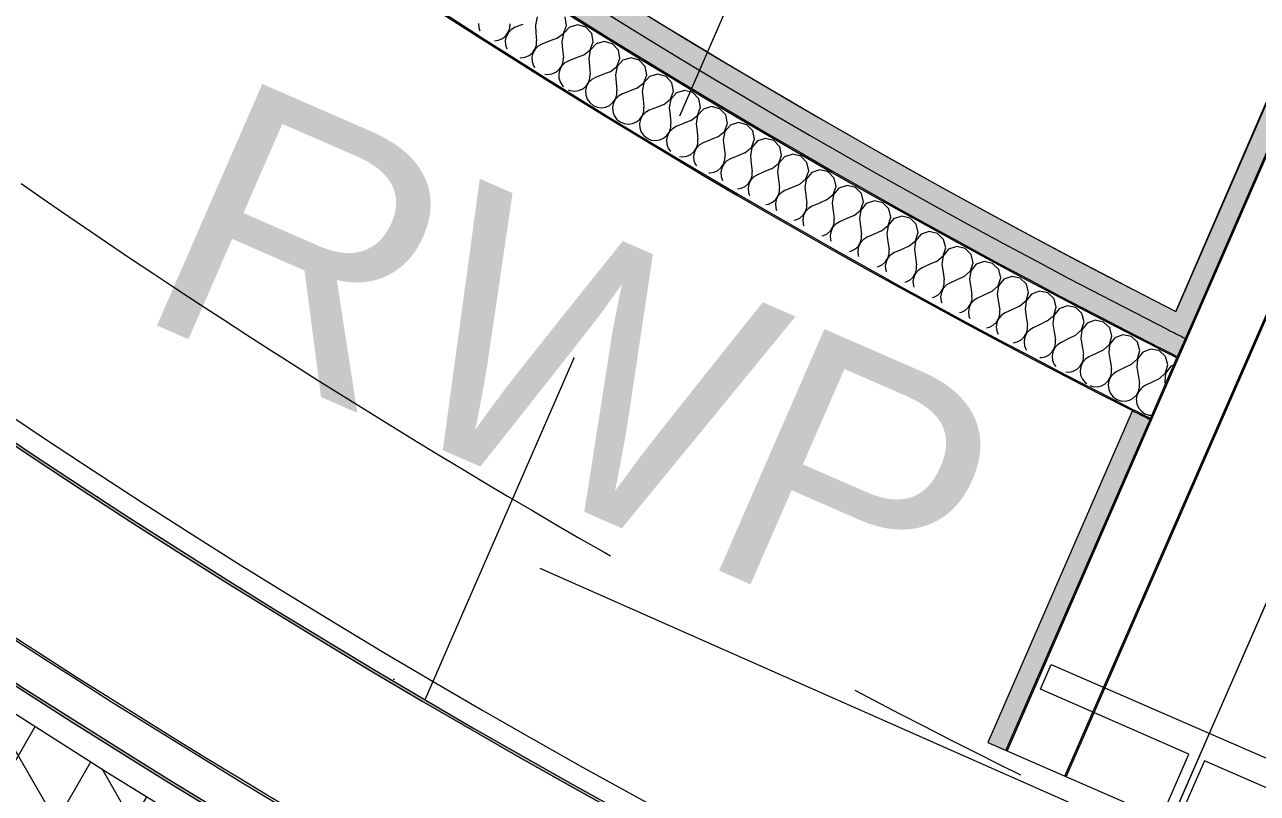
# Model space of a CAD drawing. Header units: millimetres. Extents: x -50172 to 74273, y -80883 to 11206.
# Drawn here: x -38966 to -38031, y -69329 to -68745 of the extents above; entities that cross this region are included whole.
import ezdxf
from ezdxf.enums import TextEntityAlignment as Align

# ---------------------------------------------------------------- set-up
doc = ezdxf.new("R2010")
doc.units = ezdxf.units.MM
doc.header["$MEASUREMENT"] = 0
doc.linetypes.add('Dashed', pattern=[564.444447, 282.222223, -282.222223])
doc.linetypes.add('Double Dashed', pattern=[1093.611073, 529.166651, -211.666656, 141.111112, -211.666656])
for name, color, linetype, lineweight in [('0_Pen_No__1', 7, 'Continuous', 13), ('0_Pen_No__150', 7, 'Continuous', 0), ('A-25-M_Wall_Ext_Pen_No__1', 7, 'Continuous', 13), ('A-95-MC_Marker_Section_P2.Marker_Pen_No__1', 7, 'Continuous', 13), ('COLUMN.IFC Import_Pen_No__2', 8, 'Continuous', 15), ('New_A-20-M_Floor_Slab_Pen_No__89', 8, 'Continuous', 20), ('New_A-25-M_Wall_Int_Pen_No__1', 7, 'Continuous', 13), ('New_A-25-M_Wall_Int_Pen_No__150', 7, 'Continuous', 0), ('New_ArchiCAD Zone Stamps_Pen_No__9', 7, 'Continuous', 13)]:
    doc.layers.add(name, color=color, linetype=linetype, lineweight=lineweight)
for name, color, linetype in [('A-25-M_Wall_Ext', 7, 'Continuous'), ('A-95-MC_Marker_Section_P2.Marker', 7, 'Continuous'), ('COLUMN.IFC Import', 7, 'Continuous'), ('New_A-05-M_Gross_Int_Circulation', 7, 'Continuous'), ('New_A-15-MG_Structural_Grid_Phase_2', 7, 'Continuous'), ('New_A-20-M_Floor_Slab', 7, 'Continuous'), ('New_A-25-M_Wall_Int', 7, 'Continuous')]:
    doc.layers.add(name, color=color, linetype=linetype)
for name, color, linetype, lineweight, true_color in [('A-25-M_Wall_Ext_Pen_No__107', 7, 'Continuous', 15, 0xa6a6a6), ('New_A-05-M_Gross_Int_Circulation_Pen_No__74', 7, 'Continuous', 20, 0x606060), ('New_A-15-MG_Structural_Grid_Phase_2_Pen_No__222', 7, 'Continuous', 13, 0x65af33), ('New_A-25-M_Wall_Int_Pen_No__107', 7, 'Continuous', 15, 0xa6a6a6), ('New_A-25-M_Wall_Int_Pen_No__81', 7, 'Continuous', 20, 0x6a6a6a)]:
    doc.layers.add(name, color=color, linetype=linetype, lineweight=lineweight, true_color=true_color)
doc.styles.add('GENERATED_STYLE_1', font='')
doc.styles.add('GENERATED_STYLE_3', font='')
doc.styles.add('GENERATED_STYLE_4', font='')
doc.styles.get('GENERATED_STYLE_1').set_extended_font_data('Arial', bold=True)
doc.styles.get('GENERATED_STYLE_3').set_extended_font_data('Arial')
doc.styles.get('GENERATED_STYLE_4').set_extended_font_data('Swis721 BT')
pattern_1 = [(60, (0, 0), (-43.30127, 25), []), (120, (0, 0), (43.30127, 25), [])]
pattern_2 = [(0, (0, 0), (0, 200), [])]

# ---------------------------------------------------------------- blocks, each defined once
blk = doc.blocks.new('Slab_44_1', base_point=(-38219.46, -69632.22))
at = {"layer": 'New_A-20-M_Floor_Slab_Pen_No__89', "linetype": 'Continuous', "flags": 128}
blk.add_lwpolyline([(-23053.04, -69300.87), (-24297.8, -69441.38), (-35876.34, -67698.65), (-37136.69, -67149.07), (-38219.46, -69632.22, 0.013678), (-36789.01, -70218.96), (-36394.85, -69315.03), (-34514.18, -69598.25), (-34712.38, -70914.39, 0.018073), (-32732.33, -71416.29), (-32503.88, -69894.33), (-31250.08, -70086.42), (-31486.17, -71655.52, 0.008126), (-30577.95, -71793.67, 0.008974), (-29570.37, -71911.86), (-29338.91, -70374.72), (-28160.34, -70552.16), (-28379.01, -72004.59, 0.044167), (-23397.68, -71846.42, 0.044872)], format="xyb", dxfattribs=at)
blk = doc.blocks.new('Stair 07 _INB 1162_12_1', base_point=(-38481.27, -67611.31))
at = {"layer": 'New_A-05-M_Gross_Int_Circulation_Pen_No__74', "linetype": 'Continuous'}
blk.add_line((-38092.69, -68962.8), (-34446.49, -60530.27), dxfattribs=at)
blk.add_arc((-35520.95, -63902.84), 5676.01, 206.46566, 243.05793, dxfattribs=at)
at = {"layer": 'New_ArchiCAD Zone Stamps_Pen_No__9'}
for tag, height, style, p in [('ROOM_NAME', 250, 'GENERATED_STYLE_1', (-38720.58, -66310.5)), ('zoneNameLine2', 250, 'GENERATED_STYLE_1', (-38909.01, -66742.64)), ('ROOM_NUMBER', 200, 'GENERATED_STYLE_3', (-39097.44, -67163.34)), ('measuredAreaCode', 200, 'GENERATED_STYLE_3', (-39254.47, -67523.45)), ('DUMMY_649', 200, 'GENERATED_STYLE_3', (-38947.07, -67657.49)), ('DUMMY_650', 200, 'GENERATED_STYLE_3', (-38457.72, -67870.87)), ('DUMMY_651', 133.33, 'GENERATED_STYLE_3', (-38178.43, -67977.42))]:
    blk.add_attdef(tag, text='', height=height, rotation=336.44041, dxfattribs=dict(at, style=style)).set_placement(p, align=Align.TOP_LEFT)
blk = doc.blocks.new('Slab_72_1', base_point=(-42333.29, -61441.2))
at = {"layer": 'New_A-20-M_Floor_Slab_Pen_No__89', "linetype": 'Continuous', "flags": 128}
blk.add_lwpolyline([(-42333.29, -61441.2), (-41972.22, -61401.42), (-41891.31, -61215.87), (-38443.39, -62719.34), (-39389.38, -64888.81), (-38066.61, -65465.6), (-36669.45, -66074.83), (-37137.69, -67148.64), (-37136.69, -67149.07), (-38218.56, -69630.14, -0.146996), (-40926.49, -67202.74, -0.080916), (-41673.87, -65403.74, -0.028315)], format="xyb", close=True, dxfattribs=at)
blk = doc.blocks.new('*X252')
at = {"layer": 'New_A-25-M_Wall_Int_Pen_No__150', "linetype": 'Continuous'}
for p, q in [((-38105.13, -68992.59), (-38105.64, -68992.49)), ((-38100.36, -68997.01), (-38105.13, -68992.59)), ((-38098.61, -69003.27), (-38100.36, -68997.01)), ((-38100.41, -69009.53), (-38098.61, -69003.27)), ((-38096.36, -69004.41), (-38100.32, -69009.57)), ((-38094.1, -69003.55), (-38096.36, -69004.41)), ((-38110.58, -69016.52), (-38115.94, -69019.15)), ((-38105.24, -69013.89), (-38110.58, -69016.52)), ((-38105.24, -69013.89), (-38100.41, -69009.53)), ((-38100.32, -69009.57), (-38100.97, -69016.05)), ((-38100.97, -69016.05), (-38100.56, -69018.36)), ((-38115.94, -69019.15), (-38117.82, -69020.42)), ((-38122.42, -69030.97), (-38122.14, -69033.02)), ((-38122.14, -69033.02), (-38120.81, -69036.04)), ((-38120.81, -69036.04), (-38118.71, -69038.59)), ((-38118.71, -69038.59), (-38115.99, -69040.47)), ((-38115.99, -69040.47), (-38112.86, -69041.54)), ((-38112.86, -69041.54), (-38110.72, -69041.66))]:
    blk.add_line(p, q, dxfattribs=at)
blk = doc.blocks.new('Wall_8_1', base_point=(-37960.39, -69409.94))
at = {"layer": 'New_A-25-M_Wall_Int_Pen_No__107', "linetype": 'Continuous'}
for points in [[(-38018.88, -68793.53), (-38092.69, -68962.8, 0.000662), (-38079.29, -68969.59), (-38005.13, -68799.52)], [(-38092.69, -68962.8), (-38098.7, -68976.58, 0.00066), (-38085.3, -68983.37), (-38079.29, -68969.59, -0.000662)], [(-38098.7, -68976.58), (-38104.71, -68990.35, 0.000658), (-38091.3, -68997.14), (-38085.3, -68983.37, -0.00066)], [(-38125.53, -69038.1), (-38235.38, -69290.03), (-38221.63, -69296.02), (-38112.12, -69044.88, -0.000652)]]:
    blk.add_hatch(color=256, dxfattribs=at).paths.add_polyline_path(points)
at = {"layer": 'New_A-25-M_Wall_Int_Pen_No__81', "linetype": 'Continuous', "lineweight": 0, "true_color": 0x353535}
for points in [[(-38005.13, -68799.52), (-38091.3, -68997.14, 0.000044), (-38090.41, -68997.59), (-38004.21, -68799.92)], [(-38176.72, -69315.61), (-38175.8, -69316.01), (-37959.3, -68819.51), (-37960.21, -68819.11)], [(-38091.7, -68998.06), (-38221.63, -69296.02), (-38220.72, -69296.42), (-38090.81, -68998.51, -0.000044)], [(-38104.71, -68990.35), (-38105.11, -68991.27, 0.000658), (-38091.7, -68998.06), (-38091.3, -68997.14, -0.000658)], [(-38091.3, -68997.14), (-38091.7, -68998.06, 0.000044), (-38090.81, -68998.51), (-38090.41, -68997.59, -0.000044)], [(-38125.13, -69037.18), (-38125.53, -69038.1, 0.000652), (-38112.12, -69044.88), (-38111.72, -69043.96, -0.000652)]]:
    blk.add_hatch(color=250, dxfattribs=at).paths.add_polyline_path(points)
at = {"layer": 'New_A-25-M_Wall_Int_Pen_No__1', "linetype": 'Continuous'}
for p, q in [((-38090.41, -68997.59), (-38004.21, -68799.92)), ((-38079.29, -68969.59), (-38005.13, -68799.52)), ((-38176.72, -69315.61), (-37960.21, -68819.11)), ((-38175.8, -69316.01), (-37959.3, -68819.51)), ((-38085.3, -68983.37), (-38079.29, -68969.59)), ((-38091.3, -68997.14), (-38085.3, -68983.37)), ((-38220.72, -69296.42), (-38090.81, -68998.51)), ((-38111.72, -69043.96), (-38091.7, -68998.06)), ((-38090.81, -68998.51), (-38090.41, -68997.59)), ((-38221.63, -69296.02), (-38112.12, -69044.88))]:
    blk.add_line(p, q, dxfattribs=at)
at = {"layer": 'New_A-25-M_Wall_Int_Pen_No__1', "linetype": 'Continuous', "flags": 128}
for points in [[(-38018.88, -68793.53), (-38092.69, -68962.8)], [(-38125.53, -69038.1), (-38235.38, -69290.03)], [(-38235.38, -69290.03), (-37960.39, -69409.94)]]:
    blk.add_lwpolyline(points, dxfattribs=at)
at = {"layer": 'New_A-25-M_Wall_Int_Pen_No__1', "linetype": 'Continuous'}
for radius, start, end in [(5691.01, 243.06686, 243.21812), (5707.01, 243.07632, 243.22717), (5706.01, 243.07573, 243.2266), (5758.01, 243.106149, 243.25565), (5757.01, 243.105569, 243.255096)]:
    blk.add_arc((-35520.95, -63902.84), radius, start, end, dxfattribs=at)
at = {"layer": 'New_A-25-M_Wall_Int', "color": 250, "lineweight": 50, "true_color": 0x2a2a2a}
blk.add_blockref('*X252', (0, 0), dxfattribs=at)
blk = doc.blocks.new('*X356')
at = {"layer": 'New_A-25-M_Wall_Int_Pen_No__150', "linetype": 'Continuous'}
for p, q in [((-38621.73, -68744.21), (-38621.62, -68747.5)), ((-38598.12, -68747.9), (-38597.93, -68744.62)), ((-38588.31, -68745.08), (-38593.89, -68747.18)), ((-38577.43, -68739.14), (-38578.7, -68745.52)), ((-38578.7, -68745.52), (-38578.21, -68751.46)), ((-38557.32, -68751.79), (-38554.96, -68745.73)), ((-38554.96, -68745.73), (-38556.12, -68739.33)), ((-38546.55, -68745.32), (-38552.82, -68747.06)), ((-38540.3, -68747.12), (-38546.55, -68745.32)), ((-38621.62, -68747.5), (-38620.85, -68749.88)), ((-38606.69, -68757.02), (-38603.66, -68755.74)), ((-38603.66, -68755.74), (-38601.1, -68753.68)), ((-38600.75, -68753.91), (-38601.52, -68757.1)), ((-38601.1, -68753.68), (-38599.21, -68751)), ((-38599.12, -68751.05), (-38600.75, -68753.91)), ((-38599.21, -68751), (-38598.12, -68747.9)), ((-38596.78, -68748.75), (-38599.12, -68751.05)), ((-38593.89, -68747.18), (-38596.78, -68748.75)), ((-38578.21, -68751.46), (-38577.71, -68757.4)), ((-38562.53, -68755.69), (-38568.1, -68757.82)), ((-38562.53, -68755.69), (-38557.32, -68751.79)), ((-38557.24, -68751.84), (-38558.48, -68758.23)), ((-38552.82, -68747.06), (-38557.24, -68751.84)), ((-38535.93, -68751.94), (-38540.3, -68747.12)), ((-38534.74, -68758.34), (-38535.93, -68751.94)), ((-38609.59, -68757.38), (-38606.69, -68757.02)), ((-38601.52, -68757.1), (-38601.39, -68760.39)), ((-38601.39, -68760.39), (-38600.36, -68763.52)), ((-38580.85, -68766.48), (-38578.96, -68763.79)), ((-38578.88, -68763.84), (-38580.49, -68766.71)), ((-38578.96, -68763.79), (-38577.89, -68760.69)), ((-38576.55, -68761.53), (-38578.88, -68763.84)), ((-38577.89, -68760.69), (-38577.71, -68757.4)), ((-38573.66, -68759.95), (-38576.55, -68761.53)), ((-38568.1, -68757.82), (-38573.66, -68759.95)), ((-38558.48, -68758.23), (-38557.97, -68764.17)), ((-38557.97, -68764.17), (-38557.45, -68770.1)), ((-38542.27, -68768.33), (-38537.08, -68764.41)), ((-38537, -68764.46), (-38538.21, -68770.85)), ((-38537.08, -68764.41), (-38534.74, -68758.34)), ((-38532.6, -68759.66), (-38537, -68764.46)), ((-38526.34, -68757.89), (-38532.6, -68759.66)), ((-38520.08, -68759.67), (-38526.34, -68757.89)), ((-38515.69, -68764.47), (-38520.08, -68759.67)), ((-38514.47, -68770.86), (-38515.69, -68764.47)), ((-38590.4, -68770.16), (-38589.7, -68770.26)), ((-38589.7, -68770.26), (-38586.43, -68769.85)), ((-38586.43, -68769.85), (-38583.4, -68768.55)), ((-38583.4, -68768.55), (-38580.85, -68766.48)), ((-38580.49, -68766.71), (-38581.26, -68769.9)), ((-38581.26, -68769.9), (-38581.11, -68773.19)), ((-38581.11, -68773.19), (-38580.07, -68776.32)), ((-38558.67, -68776.5), (-38557.61, -68773.39)), ((-38556.26, -68774.23), (-38558.59, -68776.55)), ((-38557.61, -68773.39), (-38557.45, -68770.1)), ((-38553.39, -68772.63), (-38556.26, -68774.23)), ((-38547.83, -68770.49), (-38553.39, -68772.63)), ((-38542.27, -68768.33), (-38547.83, -68770.49)), ((-38538.21, -68770.85), (-38537.67, -68776.79)), ((-38516.78, -68776.94), (-38514.47, -68770.86)), ((-38512.32, -68772.18), (-38516.7, -68776.99)), ((-38506.07, -68770.38), (-38512.32, -68772.18)), ((-38499.81, -68772.13), (-38506.07, -68770.38)), ((-38495.39, -68776.91), (-38499.81, -68772.13)), ((-38580.07, -68776.32), (-38579.18, -68777.63)), ((-38571.57, -68782.69), (-38569.38, -68783.01)), ((-38569.38, -68783.01), (-38566.11, -68782.59)), ((-38566.11, -68782.59), (-38563.09, -68781.28)), ((-38563.09, -68781.28), (-38560.54, -68779.2)), ((-38560.19, -68779.42), (-38560.94, -68782.62)), ((-38560.94, -68782.62), (-38560.78, -68785.91)), ((-38560.54, -68779.2), (-38558.67, -68776.5)), ((-38558.59, -68776.55), (-38560.19, -68779.42)), ((-38537.67, -68776.79), (-38537.13, -68782.72)), ((-38537.28, -68786.01), (-38537.13, -68782.72)), ((-38527.51, -68783.06), (-38533.06, -68785.24)), ((-38521.96, -68780.89), (-38527.51, -68783.06)), ((-38521.96, -68780.89), (-38516.78, -68776.94)), ((-38516.7, -68776.99), (-38517.89, -68783.39)), ((-38517.89, -68783.39), (-38517.33, -68789.32)), ((-38496.44, -68789.39), (-38494.14, -68783.3)), ((-38494.14, -68783.3), (-38495.39, -68776.91)), ((-38485.75, -68782.78), (-38492, -68784.61)), ((-38479.48, -68784.51), (-38485.75, -68782.78)), ((-38560.78, -68785.91), (-38559.72, -68789.03)), ((-38559.72, -68789.03), (-38557.85, -68791.76)), ((-38557.85, -68791.76), (-38557.41, -68792.12)), ((-38542.72, -68793.92), (-38540.18, -68791.83)), ((-38539.83, -68792.05), (-38540.57, -68795.25)), ((-38540.18, -68791.83), (-38538.33, -68789.12)), ((-38538.24, -68789.17), (-38539.83, -68792.05)), ((-38538.33, -68789.12), (-38537.28, -68786.01)), ((-38535.93, -68786.84), (-38538.24, -68789.17)), ((-38533.06, -68785.24), (-38535.93, -68786.84)), ((-38517.33, -68789.32), (-38516.76, -68795.26)), ((-38501.59, -68793.36), (-38496.44, -68789.39)), ((-38496.35, -68789.44), (-38497.51, -68795.84)), ((-38492, -68784.61), (-38496.35, -68789.44)), ((-38475.05, -68789.27), (-38479.48, -68784.51)), ((-38473.77, -68795.65), (-38475.05, -68789.27)), ((-38553.74, -68794.56), (-38552.28, -68795.21)), ((-38552.28, -68795.21), (-38549.01, -68795.68)), ((-38549.01, -68795.68), (-38545.74, -68795.24)), ((-38545.74, -68795.24), (-38542.72, -68793.92)), ((-38540.57, -68795.25), (-38540.39, -68798.54)), ((-38540.39, -68798.54), (-38539.32, -68801.66)), ((-38539.32, -68801.66), (-38537.44, -68804.38)), ((-38519.77, -68804.37), (-38517.93, -68801.66)), ((-38517.84, -68801.71), (-38519.42, -68804.59)), ((-38517.93, -68801.66), (-38516.89, -68798.54)), ((-38515.54, -68799.37), (-38517.84, -68801.71)), ((-38516.89, -68798.54), (-38516.76, -68795.26)), ((-38512.67, -68797.75), (-38515.54, -68799.37)), ((-38507.13, -68795.56), (-38512.67, -68797.75)), ((-38501.59, -68793.36), (-38507.13, -68795.56)), ((-38497.51, -68795.84), (-38496.93, -68801.77)), ((-38496.93, -68801.77), (-38496.33, -68807.7)), ((-38481.18, -68805.74), (-38476.04, -68801.75)), ((-38475.95, -68801.8), (-38477.09, -68808.21)), ((-38476.04, -68801.75), (-38473.77, -68795.65)), ((-38471.62, -68796.95), (-38475.95, -68801.8)), ((-38465.38, -68795.1), (-38471.62, -68796.95)), ((-38459.1, -68796.8), (-38465.38, -68795.1)), ((-38454.65, -68801.54), (-38459.1, -68796.8)), ((-38453.35, -68807.92), (-38454.65, -68801.54)), ((-38537.44, -68804.38), (-38534.88, -68806.48)), ((-38534.88, -68806.48), (-38531.85, -68807.81)), ((-38531.85, -68807.81), (-38528.58, -68808.26)), ((-38528.58, -68808.26), (-38525.31, -68807.81)), ((-38525.31, -68807.81), (-38522.3, -68806.48)), ((-38522.3, -68806.48), (-38519.77, -68804.37)), ((-38519.42, -68804.59), (-38520.14, -68807.8)), ((-38520.14, -68807.8), (-38519.96, -68811.09)), ((-38519.96, -68811.09), (-38518.87, -68814.2)), ((-38497.48, -68814.11), (-38496.46, -68810.99)), ((-38495.1, -68811.81), (-38497.39, -68814.16)), ((-38496.46, -68810.99), (-38496.33, -68807.7)), ((-38492.24, -68810.18), (-38495.1, -68811.81)), ((-38486.71, -68807.97), (-38492.24, -68810.18)), ((-38481.18, -68805.74), (-38486.71, -68807.97)), ((-38477.09, -68808.21), (-38476.47, -68814.14)), ((-38455.59, -68814.03), (-38453.35, -68807.92)), ((-38451.19, -68809.21), (-38455.5, -68814.08)), ((-38444.95, -68807.34), (-38451.19, -68809.21)), ((-38438.67, -68809.01), (-38444.95, -68807.34)), ((-38434.2, -68813.73), (-38438.67, -68809.01)), ((-38518.87, -68814.2), (-38516.98, -68816.91)), ((-38516.98, -68816.91), (-38514.41, -68819)), ((-38514.41, -68819), (-38511.38, -68820.32)), ((-38511.38, -68820.32), (-38508.1, -68820.76)), ((-38508.1, -68820.76), (-38504.84, -68820.29)), ((-38504.84, -68820.29), (-38501.83, -68818.95)), ((-38501.83, -68818.95), (-38499.31, -68816.84)), ((-38498.96, -68817.05), (-38499.67, -68820.26)), ((-38499.67, -68820.26), (-38499.47, -68823.55)), ((-38499.31, -68816.84), (-38497.48, -68814.11)), ((-38497.39, -68814.16), (-38498.96, -68817.05)), ((-38476.47, -68814.14), (-38475.86, -68820.07)), ((-38475.97, -68823.35), (-38475.86, -68820.07)), ((-38466.23, -68820.29), (-38471.75, -68822.53)), ((-38460.71, -68818.04), (-38466.23, -68820.29)), ((-38460.71, -68818.04), (-38455.59, -68814.03)), ((-38455.5, -68814.08), (-38456.61, -68820.49)), ((-38456.61, -68820.49), (-38455.97, -68826.42)), ((-38435.08, -68826.22), (-38432.87, -68820.1)), ((-38432.87, -68820.1), (-38434.2, -68813.73)), ((-38424.48, -68819.48), (-38430.7, -68821.38)), ((-38418.19, -68821.13), (-38424.48, -68819.48)), ((-38413.7, -68825.84), (-38418.19, -68821.13)), ((-38499.47, -68823.55), (-38498.37, -68826.66)), ((-38498.37, -68826.66), (-38496.46, -68829.36)), ((-38496.46, -68829.36), (-38493.89, -68831.44)), ((-38481.31, -68831.33), (-38478.8, -68829.21)), ((-38478.44, -68829.43), (-38479.14, -68832.64)), ((-38478.8, -68829.21), (-38476.97, -68826.48)), ((-38476.89, -68826.53), (-38478.44, -68829.43)), ((-38476.97, -68826.48), (-38475.97, -68823.35)), ((-38474.6, -68824.17), (-38476.89, -68826.53)), ((-38471.75, -68822.53), (-38474.6, -68824.17)), ((-38455.97, -68826.42), (-38455.33, -68832.34)), ((-38440.19, -68830.26), (-38445.7, -68832.52)), ((-38440.19, -68830.26), (-38435.08, -68826.22)), ((-38435, -68826.27), (-38436.08, -68832.69)), ((-38430.7, -68821.38), (-38435, -68826.27)), ((-38412.34, -68832.2), (-38413.7, -68825.84)), ((-38493.89, -68831.44), (-38490.85, -68832.75)), ((-38490.85, -68832.75), (-38487.57, -68833.17)), ((-38487.57, -68833.17), (-38484.31, -68832.69)), ((-38484.31, -68832.69), (-38481.31, -68831.33)), ((-38479.14, -68832.64), (-38478.92, -68835.92)), ((-38478.92, -68835.92), (-38477.82, -68839.03)), ((-38477.82, -68839.03), (-38476.1, -68841.44)), ((-38458.23, -68841.5), (-38456.42, -68838.76)), ((-38456.34, -68838.81), (-38457.88, -68841.71)), ((-38456.42, -68838.76), (-38455.43, -68835.63)), ((-38454.06, -68836.44), (-38456.34, -68838.81)), ((-38455.43, -68835.63), (-38455.33, -68832.34)), ((-38451.22, -68834.79), (-38454.06, -68836.44)), ((-38445.7, -68832.52), (-38451.22, -68834.79)), ((-38436.08, -68832.69), (-38435.42, -68838.61)), ((-38435.42, -68838.61), (-38434.75, -68844.53)), ((-38419.62, -68842.38), (-38414.53, -68838.33)), ((-38414.45, -68838.38), (-38415.5, -68844.8)), ((-38414.53, -68838.33), (-38412.34, -68832.2)), ((-38410.17, -68833.47), (-38414.45, -68838.38)), ((-38403.96, -68831.55), (-38410.17, -68833.47)), ((-38397.66, -68833.17), (-38403.96, -68831.55)), ((-38393.15, -68837.85), (-38397.66, -68833.17)), ((-38391.76, -68844.21), (-38393.15, -68837.85)), ((-38469.35, -68845.2), (-38466.99, -68845.5)), ((-38466.99, -68845.5), (-38463.73, -68845)), ((-38463.73, -68845), (-38460.73, -68843.63)), ((-38460.73, -68843.63), (-38458.23, -68841.5)), ((-38457.88, -68841.71), (-38458.56, -68844.93)), ((-38458.56, -68844.93), (-38458.33, -68848.21)), ((-38458.33, -68848.21), (-38457.21, -68851.31)), ((-38435.81, -68850.96), (-38434.83, -68847.82)), ((-38433.46, -68848.63), (-38435.73, -68851.01)), ((-38434.83, -68847.82), (-38434.75, -68844.53)), ((-38430.63, -68846.96), (-38433.46, -68848.63)), ((-38425.12, -68844.68), (-38430.63, -68846.96)), ((-38419.62, -68842.38), (-38425.12, -68844.68)), ((-38415.5, -68844.8), (-38414.81, -68850.72)), ((-38393.93, -68850.35), (-38391.76, -68844.21)), ((-38389.59, -68845.48), (-38393.85, -68850.4)), ((-38383.38, -68843.52), (-38389.59, -68845.48)), ((-38377.08, -68845.12), (-38383.38, -68843.52)), ((-38372.55, -68849.79), (-38377.08, -68845.12)), ((-38457.21, -68851.31), (-38456.42, -68852.41)), ((-38447.02, -68857.66), (-38446.36, -68857.74)), ((-38446.36, -68857.74), (-38443.1, -68857.23)), ((-38443.1, -68857.23), (-38440.11, -68855.85)), ((-38440.11, -68855.85), (-38437.62, -68853.7)), ((-38437.26, -68853.91), (-38437.93, -68857.13)), ((-38437.93, -68857.13), (-38437.69, -68860.42)), ((-38437.62, -68853.7), (-38435.81, -68850.96)), ((-38435.73, -68851.01), (-38437.26, -68853.91)), ((-38414.81, -68850.72), (-38414.12, -68856.64)), ((-38414.19, -68859.93), (-38414.12, -68856.64)), ((-38404.49, -68856.74), (-38409.99, -68859.05)), ((-38399, -68854.43), (-38404.49, -68856.74)), ((-38399, -68854.43), (-38393.93, -68850.35)), ((-38393.85, -68850.4), (-38394.87, -68856.83)), ((-38394.87, -68856.83), (-38394.16, -68862.74)), ((-38373.28, -68862.29), (-38371.14, -68856.14)), ((-38368.96, -68857.39), (-38373.19, -68862.33)), ((-38371.14, -68856.14), (-38372.55, -68849.79)), ((-38362.76, -68855.42), (-38368.96, -68857.39)), ((-38356.44, -68856.98), (-38362.76, -68855.42)), ((-38351.9, -68861.63), (-38356.44, -68856.98)), ((-38437.69, -68860.42), (-38436.56, -68863.49)), ((-38422.41, -68869.37), (-38419.43, -68867.98)), ((-38419.43, -68867.98), (-38416.95, -68865.82)), ((-38416.59, -68866.03), (-38417.25, -68869.25)), ((-38416.95, -68865.82), (-38415.16, -68863.07)), ((-38415.07, -68863.12), (-38416.59, -68866.03)), ((-38415.16, -68863.07), (-38414.19, -68859.93)), ((-38412.82, -68860.73), (-38415.07, -68863.12)), ((-38409.99, -68859.05), (-38412.82, -68860.73)), ((-38394.16, -68862.74), (-38393.44, -68868.66)), ((-38378.33, -68866.38), (-38383.81, -68868.72)), ((-38378.33, -68866.38), (-38373.28, -68862.29)), ((-38373.19, -68862.33), (-38374.19, -68868.76)), ((-38352.57, -68874.13), (-38350.46, -68867.98)), ((-38350.46, -68867.98), (-38351.9, -68861.63)), ((-38342.08, -68867.22), (-38348.28, -68869.23)), ((-38335.76, -68868.76), (-38342.08, -68867.22)), ((-38425.21, -68869.82), (-38422.41, -68869.37)), ((-38417.25, -68869.25), (-38416.99, -68872.53)), ((-38416.99, -68872.53), (-38416.12, -68874.89)), ((-38396.23, -68877.85), (-38394.45, -68875.09)), ((-38394.37, -68875.14), (-38395.87, -68878.06)), ((-38394.45, -68875.09), (-38393.5, -68871.95)), ((-38392.12, -68872.74), (-38394.37, -68875.14)), ((-38393.5, -68871.95), (-38393.44, -68868.66)), ((-38389.3, -68871.05), (-38392.12, -68872.74)), ((-38383.81, -68868.72), (-38389.3, -68871.05)), ((-38374.19, -68868.76), (-38373.46, -68874.68)), ((-38373.46, -68874.68), (-38372.71, -68880.59)), ((-38357.61, -68878.25), (-38352.57, -68874.13)), ((-38352.49, -68874.18), (-38353.46, -68880.62)), ((-38348.28, -68869.23), (-38352.49, -68874.18)), ((-38331.2, -68873.39), (-38335.76, -68868.76)), ((-38329.74, -68879.73), (-38331.2, -68873.39)), ((-38403.78, -68881.77), (-38401.68, -68881.42)), ((-38401.68, -68881.42), (-38398.7, -68880.02)), ((-38398.7, -68880.02), (-38396.23, -68877.85)), ((-38395.87, -68878.06), (-38396.51, -68881.28)), ((-38396.51, -68881.28), (-38396.25, -68884.57)), ((-38396.25, -68884.57), (-38395.58, -68886.35)), ((-38373.7, -68887.03), (-38372.76, -68883.88)), ((-38371.37, -68884.67), (-38373.61, -68887.08)), ((-38372.76, -68883.88), (-38372.71, -68880.59)), ((-38368.56, -68882.97), (-38371.37, -68884.67)), ((-38363.09, -68880.61), (-38368.56, -68882.97)), ((-38357.61, -68878.25), (-38363.09, -68880.61)), ((-38353.46, -68880.62), (-38352.7, -68886.53)), ((-38352.7, -68886.53), (-38351.93, -68892.44)), ((-38336.84, -68890.04), (-38331.82, -68885.9)), ((-38331.74, -68885.94), (-38332.68, -68892.38)), ((-38331.82, -68885.9), (-38329.74, -68879.73)), ((-38327.54, -68880.97), (-38331.74, -68885.94)), ((-38321.36, -68878.94), (-38327.54, -68880.97)), ((-38315.04, -68880.46), (-38321.36, -68878.94)), ((-38310.45, -68885.07), (-38315.04, -68880.46)), ((-38308.96, -68891.4), (-38310.45, -68885.07)), ((-38382.47, -68893.66), (-38380.9, -68893.39)), ((-38380.9, -68893.39), (-38377.93, -68891.97)), ((-38377.93, -68891.97), (-38375.47, -68889.8)), ((-38375.1, -68890), (-38375.73, -68893.23)), ((-38375.73, -68893.23), (-38375.45, -68896.51)), ((-38375.47, -68889.8), (-38373.7, -68887.03)), ((-38373.61, -68887.08), (-38375.1, -68890)), ((-38352.89, -68898.88), (-38351.96, -68895.73)), ((-38351.96, -68895.73), (-38351.93, -68892.44)), ((-38347.77, -68894.8), (-38350.58, -68896.51)), ((-38342.31, -68892.42), (-38347.77, -68894.8)), ((-38336.84, -68890.04), (-38342.31, -68892.42)), ((-38332.68, -68892.38), (-38331.9, -68898.29)), ((-38311.02, -68897.57), (-38308.96, -68891.4)), ((-38306.76, -68892.63), (-38310.94, -68897.62)), ((-38300.59, -68890.57), (-38306.76, -68892.63)), ((-38294.26, -68892.06), (-38300.59, -68890.57)), ((-38289.65, -68896.65), (-38294.26, -68892.06)), ((-38375.45, -68896.51), (-38374.94, -68897.86)), ((-38361.27, -68905.48), (-38360.07, -68905.27)), ((-38360.07, -68905.27), (-38357.1, -68903.84)), ((-38357.1, -68903.84), (-38354.65, -68901.65)), ((-38354.29, -68901.86), (-38354.9, -68905.09)), ((-38354.9, -68905.09), (-38354.6, -68908.37)), ((-38354.65, -68901.65), (-38352.89, -68898.88)), ((-38352.81, -68898.93), (-38354.29, -68901.86)), ((-38350.58, -68896.51), (-38352.81, -68898.93)), ((-38331.9, -68898.29), (-38331.11, -68904.2)), ((-38331.12, -68907.49), (-38331.11, -68904.2)), ((-38321.48, -68904.14), (-38326.94, -68906.54)), ((-38316.03, -68901.73), (-38321.48, -68904.14)), ((-38316.03, -68901.73), (-38311.02, -68897.57)), ((-38310.94, -68897.62), (-38311.86, -68904.06)), ((-38311.86, -68904.06), (-38311.05, -68909.97)), ((-38290.17, -68909.16), (-38288.14, -68902.98)), ((-38285.94, -68904.2), (-38290.09, -68909.21)), ((-38288.14, -68902.98), (-38289.65, -68896.65)), ((-38279.77, -68902.12), (-38285.94, -68904.2)), ((-38273.43, -68903.58), (-38279.77, -68902.12)), ((-38268.81, -68908.15), (-38273.43, -68903.58)), ((-38354.6, -68908.37), (-38354.2, -68909.42)), ((-38336.23, -68915.62), (-38333.78, -68913.43)), ((-38333.42, -68913.63), (-38334.02, -68916.86)), ((-38333.78, -68913.43), (-38332.04, -68910.64)), ((-38331.95, -68910.69), (-38333.42, -68913.63)), ((-38332.04, -68910.64), (-38331.12, -68907.49)), ((-38329.73, -68908.27), (-38331.95, -68910.69)), ((-38326.94, -68906.54), (-38329.73, -68908.27)), ((-38311.05, -68909.97), (-38310.23, -68915.87)), ((-38295.16, -68913.34), (-38300.6, -68915.77)), ((-38295.16, -68913.34), (-38290.17, -68909.16)), ((-38290.09, -68909.21), (-38290.98, -68915.66)), ((-38269.28, -68920.66), (-38267.27, -68914.48)), ((-38267.27, -68914.48), (-38268.81, -68908.15)), ((-38258.9, -68913.58), (-38265.06, -68915.68)), ((-38252.56, -68915.01), (-38258.9, -68913.58)), ((-38340.18, -68917.24), (-38339.19, -68917.07)), ((-38339.19, -68917.07), (-38336.23, -68915.62)), ((-38334.02, -68916.86), (-38333.71, -68920.14)), ((-38333.71, -68920.14), (-38333.36, -68921.05)), ((-38312.87, -68925.11), (-38311.13, -68922.32)), ((-38311.05, -68922.37), (-38312.5, -68925.31)), ((-38311.13, -68922.32), (-38310.23, -68919.16)), ((-38308.84, -68919.93), (-38311.05, -68922.37)), ((-38310.23, -68919.16), (-38310.23, -68915.87)), ((-38306.05, -68918.2), (-38308.84, -68919.93)), ((-38300.6, -68915.77), (-38306.05, -68918.2)), ((-38290.98, -68915.66), (-38290.15, -68921.56)), ((-38290.15, -68921.56), (-38289.3, -68927.46)), ((-38274.25, -68924.87), (-38269.28, -68920.66)), ((-38269.19, -68920.71), (-38270.06, -68927.16)), ((-38265.06, -68915.68), (-38269.19, -68920.71)), ((-38247.91, -68919.57), (-38252.56, -68915.01)), ((-38246.35, -68925.88), (-38247.91, -68919.57)), ((-38319.2, -68928.94), (-38318.26, -68928.77)), ((-38318.26, -68928.77), (-38315.3, -68927.32)), ((-38315.3, -68927.32), (-38312.87, -68925.11)), ((-38312.5, -68925.31), (-38313.09, -68928.55)), ((-38313.09, -68928.55), (-38312.77, -68931.82)), ((-38312.77, -68931.82), (-38312.41, -68932.73)), ((-38290.18, -68933.91), (-38289.29, -68930.75)), ((-38287.9, -68931.51), (-38290.1, -68933.96)), ((-38289.29, -68930.75), (-38289.3, -68927.46)), ((-38285.11, -68929.76), (-38287.9, -68931.51)), ((-38279.68, -68927.32), (-38285.11, -68929.76)), ((-38274.25, -68924.87), (-38279.68, -68927.32)), ((-38270.06, -68927.16), (-38269.2, -68933.06)), ((-38269.2, -68933.06), (-38268.33, -68938.96)), ((-38253.28, -68936.3), (-38248.33, -68932.08)), ((-38248.25, -68932.13), (-38249.09, -68938.58)), ((-38248.33, -68932.08), (-38246.35, -68925.88)), ((-38244.14, -68927.08), (-38248.25, -68932.13)), ((-38237.99, -68924.95), (-38244.14, -68927.08)), ((-38231.64, -68926.36), (-38237.99, -68924.95)), ((-38226.97, -68930.89), (-38231.64, -68926.36)), ((-38225.38, -68937.2), (-38226.97, -68930.89)), ((-38298.32, -68940.59), (-38297.28, -68940.39)), ((-38297.28, -68940.39), (-38294.33, -68938.92)), ((-38294.33, -68938.92), (-38291.9, -68936.71)), ((-38291.54, -68936.91), (-38292.11, -68940.14)), ((-38292.11, -68940.14), (-38291.78, -68943.42)), ((-38291.9, -68936.71), (-38290.18, -68933.91)), ((-38290.1, -68933.96), (-38291.54, -68936.91)), ((-38269.18, -68945.41), (-38268.31, -68942.24)), ((-38268.31, -68942.24), (-38268.33, -68938.96)), ((-38264.13, -68941.25), (-38266.91, -68943.01)), ((-38258.71, -68938.78), (-38264.13, -68941.25)), ((-38253.28, -68936.3), (-38258.71, -68938.78)), ((-38249.09, -68938.58), (-38248.2, -68944.47)), ((-38227.34, -68943.41), (-38225.38, -68937.2)), ((-38223.16, -68938.39), (-38227.25, -68943.45)), ((-38217.03, -68936.23), (-38223.16, -68938.39)), ((-38210.67, -68937.62), (-38217.03, -68936.23)), ((-38205.99, -68942.13), (-38210.67, -68937.62)), ((-38204.37, -68948.43), (-38205.99, -68942.13)), ((-38291.78, -68943.42), (-38291.35, -68944.47)), ((-38277.55, -68952.17), (-38276.25, -68951.92)), ((-38276.25, -68951.92), (-38273.31, -68950.44)), ((-38273.31, -68950.44), (-38270.89, -68948.22)), ((-38270.52, -68948.42), (-38271.09, -68951.65)), ((-38271.09, -68951.65), (-38270.74, -68954.93)), ((-38270.89, -68948.22), (-38269.18, -68945.41)), ((-38269.1, -68945.46), (-38270.52, -68948.42)), ((-38266.91, -68943.01), (-38269.1, -68945.46)), ((-38248.2, -68944.47), (-38247.31, -68950.37)), ((-38247.27, -68953.66), (-38247.31, -68950.37)), ((-38237.68, -68950.15), (-38243.1, -68952.64)), ((-38232.27, -68947.65), (-38237.68, -68950.15)), ((-38232.27, -68947.65), (-38227.34, -68943.41)), ((-38227.25, -68943.45), (-38228.07, -68949.91)), ((-38228.07, -68949.91), (-38227.16, -68955.8)), ((-38206.3, -68954.65), (-38204.37, -68948.43)), ((-38202.15, -68949.61), (-38206.21, -68954.69)), ((-38196.02, -68947.43), (-38202.15, -68949.61)), ((-38189.65, -68948.79), (-38196.02, -68947.43)), ((-38184.95, -68953.28), (-38189.65, -68948.79)), ((-38270.74, -68954.93), (-38270.19, -68956.28)), ((-38252.24, -68961.87), (-38249.83, -68959.64)), ((-38249.46, -68959.84), (-38250.01, -68963.08)), ((-38249.83, -68959.64), (-38248.13, -68956.83)), ((-38248.05, -68956.87), (-38249.46, -68959.84)), ((-38248.13, -68956.83), (-38247.27, -68953.66)), ((-38245.87, -68954.41), (-38248.05, -68956.87)), ((-38243.1, -68952.64), (-38245.87, -68954.41)), ((-38227.16, -68955.8), (-38226.24, -68961.69)), ((-38216.62, -68961.43), (-38222.02, -68963.94)), ((-38211.22, -68958.91), (-38216.62, -68961.43)), ((-38211.22, -68958.91), (-38206.3, -68954.65)), ((-38206.21, -68954.69), (-38207, -68961.15)), ((-38207, -68961.15), (-38206.07, -68967.04)), ((-38185.21, -68965.8), (-38183.31, -68959.58)), ((-38181.08, -68960.75), (-38185.13, -68965.84)), ((-38183.31, -68959.58), (-38184.95, -68953.28)), ((-38174.96, -68958.54), (-38181.08, -68960.75)), ((-38168.59, -68959.87), (-38174.96, -68958.54)), ((-38163.87, -68964.35), (-38168.59, -68959.87)), ((-38256.88, -68963.7), (-38255.17, -68963.37)), ((-38255.17, -68963.37), (-38252.24, -68961.87)), ((-38250.01, -68963.08), (-38249.65, -68966.35)), ((-38249.65, -68966.35), (-38248.91, -68968.14)), ((-38231.12, -68973.22), (-38228.72, -68970.97)), ((-38228.72, -68970.97), (-38227.04, -68968.15)), ((-38226.95, -68968.2), (-38228.36, -68971.17)), ((-38227.04, -68968.15), (-38226.19, -68964.98)), ((-38224.79, -68965.73), (-38226.95, -68968.2)), ((-38226.19, -68964.98), (-38226.24, -68961.69)), ((-38222.02, -68963.94), (-38224.79, -68965.73)), ((-38206.07, -68967.04), (-38205.13, -68972.93)), ((-38190.11, -68970.08), (-38195.5, -68972.63)), ((-38190.11, -68970.08), (-38185.21, -68965.8)), ((-38185.13, -68965.84), (-38185.89, -68972.31)), ((-38164.08, -68976.86), (-38162.2, -68970.63)), ((-38162.2, -68970.63), (-38163.87, -68964.35)), ((-38153.86, -68969.56), (-38159.97, -68971.8)), ((-38147.49, -68970.87), (-38153.86, -68969.56)), ((-38142.75, -68975.32), (-38147.49, -68970.87)), ((-38236.31, -68975.17), (-38234.05, -68974.72)), ((-38234.05, -68974.72), (-38231.12, -68973.22)), ((-38228.36, -68971.17), (-38228.89, -68974.41)), ((-38228.89, -68974.41), (-38228.51, -68977.68)), ((-38228.51, -68977.68), (-38227.52, -68980.07)), ((-38207.57, -68982.22), (-38205.89, -68979.39)), ((-38205.81, -68979.44), (-38207.2, -68982.41)), ((-38205.89, -68979.39), (-38205.06, -68976.21)), ((-38203.65, -68976.96), (-38205.81, -68979.44)), ((-38205.06, -68976.21), (-38205.13, -68972.93)), ((-38200.9, -68975.16), (-38203.65, -68976.96)), ((-38195.5, -68972.63), (-38200.9, -68975.16)), ((-38185.89, -68972.31), (-38184.93, -68978.19)), ((-38184.93, -68978.19), (-38183.96, -68984.07)), ((-38168.96, -68981.17), (-38164.08, -68976.86)), ((-38164, -68976.91), (-38164.73, -68983.38)), ((-38159.97, -68971.8), (-38164, -68976.91)), ((-38141.05, -68981.6), (-38142.75, -68975.32)), ((-38215.83, -68986.59), (-38212.88, -68985.99)), ((-38212.88, -68985.99), (-38209.96, -68984.47)), ((-38209.96, -68984.47), (-38207.57, -68982.22)), ((-38207.2, -68982.41), (-38207.72, -68985.66)), ((-38207.72, -68985.66), (-38207.33, -68988.93)), ((-38207.33, -68988.93), (-38206.06, -68991.97)), ((-38184.71, -68990.54), (-38183.88, -68987.36)), ((-38182.47, -68988.1), (-38184.62, -68990.59)), ((-38183.88, -68987.36), (-38183.96, -68984.07)), ((-38179.73, -68986.29), (-38182.47, -68988.1)), ((-38174.34, -68983.73), (-38179.73, -68986.29)), ((-38168.96, -68981.17), (-38174.34, -68983.73)), ((-38164.73, -68983.38), (-38163.74, -68989.25)), ((-38163.74, -68989.25), (-38162.76, -68995.13)), ((-38147.77, -68992.17), (-38142.9, -68987.84)), ((-38142.82, -68987.88), (-38143.52, -68994.35)), ((-38142.9, -68987.84), (-38141.05, -68981.6)), ((-38138.81, -68982.76), (-38142.82, -68987.88)), ((-38132.71, -68980.5), (-38138.81, -68982.76)), ((-38126.33, -68981.77), (-38132.71, -68980.5)), ((-38121.57, -68986.21), (-38126.33, -68981.77)), ((-38119.85, -68992.48), (-38121.57, -68986.21)), ((-38206.06, -68991.97), (-38205.95, -68992.11)), ((-38195.78, -68997.78), (-38194.89, -68997.84)), ((-38194.89, -68997.84), (-38191.66, -68997.17)), ((-38191.66, -68997.17), (-38188.75, -68995.64)), ((-38188.75, -68995.64), (-38186.37, -68993.37)), ((-38186, -68993.57), (-38186.51, -68996.81)), ((-38186.51, -68996.81), (-38186.1, -69000.08)), ((-38186.37, -68993.37), (-38184.71, -68990.54)), ((-38184.62, -68990.59), (-38186, -68993.57)), ((-38163.47, -69001.6), (-38162.66, -68998.42)), ((-38162.66, -68998.42), (-38162.76, -68995.13)), ((-38158.51, -68997.33), (-38161.25, -68999.15)), ((-38153.14, -68994.75), (-38158.51, -68997.33)), ((-38147.77, -68992.17), (-38153.14, -68994.75)), ((-38143.52, -68994.35), (-38142.51, -69000.23)), ((-38126.52, -69003.07), (-38121.68, -68998.73)), ((-38121.59, -68998.77), (-38122.27, -69005.24)), ((-38121.68, -68998.73), (-38119.85, -68992.48)), ((-38117.61, -68993.63), (-38121.59, -68998.77)), ((-38111.52, -68991.34), (-38117.61, -68993.63)), ((-38105.64, -68992.49), (-38111.52, -68991.34)), ((-38186.1, -69000.08), (-38184.81, -69003.12)), ((-38184.81, -69003.12), (-38183.69, -69004.52)), ((-38173.63, -69008.95), (-38170.4, -69008.26)), ((-38170.4, -69008.26), (-38167.49, -69006.72)), ((-38167.49, -69006.72), (-38165.12, -69004.44)), ((-38164.75, -69004.63), (-38165.25, -69007.88)), ((-38165.25, -69007.88), (-38164.83, -69011.15)), ((-38165.12, -69004.44), (-38163.47, -69001.6)), ((-38163.38, -69001.65), (-38164.75, -69004.63)), ((-38161.25, -68999.15), (-38163.38, -69001.65)), ((-38142.51, -69000.23), (-38141.5, -69006.1)), ((-38141.39, -69009.39), (-38141.5, -69006.1)), ((-38137.25, -69008.29), (-38139.98, -69010.12)), ((-38131.88, -69005.68), (-38137.25, -69008.29)), ((-38126.52, -69003.07), (-38131.88, -69005.68)), ((-38122.27, -69005.24), (-38121.24, -69011.11)), ((-38176.04, -69008.78), (-38173.63, -69008.95)), ((-38164.83, -69011.15), (-38163.53, -69014.18)), ((-38163.53, -69014.18), (-38161.44, -69016.75)), ((-38161.44, -69016.75), (-38160.23, -69017.6)), ((-38149.09, -69019.26), (-38146.19, -69017.71)), ((-38146.19, -69017.71), (-38143.83, -69015.42)), ((-38143.46, -69015.61), (-38143.94, -69018.86)), ((-38143.83, -69015.42), (-38142.19, -69012.58)), ((-38142.1, -69012.62), (-38143.46, -69015.61)), ((-38142.19, -69012.58), (-38141.39, -69009.39)), ((-38139.98, -69010.12), (-38142.1, -69012.62)), ((-38121.24, -69011.11), (-38120.2, -69016.98)), ((-38120.08, -69020.27), (-38120.2, -69016.98)), ((-38157.67, -69019.03), (-38155.62, -69019.75)), ((-38155.62, -69019.75), (-38152.32, -69019.96)), ((-38152.32, -69019.96), (-38149.09, -69019.26)), ((-38143.94, -69018.86), (-38143.51, -69022.13)), ((-38143.51, -69022.13), (-38142.19, -69025.15)), ((-38142.19, -69025.15), (-38140.1, -69027.71)), ((-38124.84, -69028.61), (-38122.49, -69026.31)), ((-38122.12, -69026.5), (-38122.58, -69029.76)), ((-38122.49, -69026.31), (-38120.86, -69023.46)), ((-38120.78, -69023.5), (-38122.12, -69026.5)), ((-38120.86, -69023.46), (-38120.08, -69020.27)), ((-38118.66, -69020.99), (-38120.78, -69023.5)), ((-38117.82, -69020.42), (-38118.66, -69020.99)), ((-38140.1, -69027.71), (-38137.39, -69029.61)), ((-38137.39, -69029.61), (-38134.26, -69030.69)), ((-38134.26, -69030.69), (-38130.96, -69030.89)), ((-38130.96, -69030.89), (-38127.74, -69030.17)), ((-38127.74, -69030.17), (-38124.84, -69028.61)), ((-38122.58, -69029.76), (-38122.42, -69030.97))]:
    blk.add_line(p, q, dxfattribs=at)
blk = doc.blocks.new('Wall_58_1', base_point=(-40577.04, -66482.19))
at = {"layer": 'New_A-25-M_Wall_Int_Pen_No__107', "linetype": 'Continuous'}
for points in [[(-38092.69, -68962.8, -0.158517), (-40577.04, -66482.19), (-40590.37, -66489.08, 0.158553), (-38098.7, -68976.58)], [(-38098.7, -68976.58, -0.158553), (-40590.37, -66489.08), (-40603.7, -66495.96, 0.15859), (-38104.71, -68990.35)]]:
    blk.add_hatch(color=256, dxfattribs=at).paths.add_polyline_path(points)
at = {"layer": 'New_A-25-M_Wall_Int_Pen_No__81', "linetype": 'Continuous', "lineweight": 0, "true_color": 0x353535}
for points in [[(-38104.71, -68990.35, -0.15859), (-40603.7, -66495.96), (-40604.58, -66496.42, 0.158592), (-38105.11, -68991.27)], [(-38125.13, -69037.18, -0.158711), (-40649.01, -66519.37), (-40649.9, -66519.83, 0.158714), (-38125.53, -69038.1)]]:
    blk.add_hatch(color=250, dxfattribs=at).paths.add_polyline_path(points)
at = {"layer": 'New_A-25-M_Wall_Int_Pen_No__1', "linetype": 'Continuous'}
for radius, start, end in [(5676.01, 207.02834, 243.05793), (5691.01, 207.02911, 243.06686), (5707.01, 207.02993, 243.07632), (5706.01, 207.02988, 243.07573), (5757.01, 207.032475, 243.105569), (5758.01, 207.032525, 243.106149)]:
    blk.add_arc((-35520.95, -63902.84), radius, start, end, dxfattribs=at)
at = {"layer": 'New_A-25-M_Wall_Int', "color": 250, "lineweight": 50, "true_color": 0x2a2a2a}
blk.add_blockref('*X356', (0, 0), dxfattribs=at)
blk = doc.blocks.new('Wall_156_1', base_point=(-38294.61, -69816.87))
at = {"layer": 'A-25-M_Wall_Ext_Pen_No__107', "linetype": 'Continuous'}
h = blk.add_hatch(dxfattribs=at)
h.set_pattern_fill('Plaster_0001', color=256, style=0, pattern_type=2)
h.set_pattern_definition([(201.458, (0, 0), (-63.3617, 161.19955), [0, -100]), (201.458, (-14.85, -98.89), (-63.3617, 161.19955), [0, -100])])
h.paths.add_polyline_path([(-38160.27, -69522.01, 0.417285), (-922.75, -54881.8), (-936.52, -54875.84, -0.417284), (-38154.05, -69508.36)])
at = {"layer": 'A-25-M_Wall_Ext_Pen_No__107', "linetype": 'Continuous', "lineweight": 0, "true_color": 0x535353}
for points in [[(-38161.1, -69523.83, 0.417286), (-920.92, -54882.59), (-922.75, -54881.8, -0.417285), (-38160.27, -69522.01)], [(-38224.12, -69662.16, 0.417299), (-781.42, -54942.95), (-783.25, -54942.16, -0.417299), (-38223.3, -69660.34)]]:
    blk.add_hatch(color=251, dxfattribs=at).paths.add_polyline_path(points)
at = {"layer": 'A-25-M_Wall_Ext_Pen_No__107', "linetype": 'Continuous'}
h = blk.add_hatch(dxfattribs=at)
h.set_pattern_fill('Plywood_0001', color=256, style=0, pattern_type=2)
h.set_pattern_definition(pattern_2)
h.paths.add_polyline_path([(-38231.59, -69678.54, 0.417301), (-764.9, -54950.1), (-781.42, -54942.95, -0.417299), (-38224.12, -69662.16)])
h = blk.add_hatch(dxfattribs=at)
h.set_pattern_fill('Batt_Insulation_0001', color=256, style=0, pattern_type=2)
h.set_pattern_definition(pattern_1)
h.paths.add_polyline_path([(-38273.05, -69769.55, 0.41731), (-673.12, -54989.82), (-764.9, -54950.1, -0.417301), (-38231.59, -69678.54)])
h = blk.add_hatch(dxfattribs=at)
h.set_pattern_fill('Batt_Insulation_0001', color=256, style=0, pattern_type=2)
h.set_pattern_definition(pattern_1)
h.paths.add_polyline_path([(-38283.41, -69792.3, 0.417312), (-650.17, -54999.74), (-673.12, -54989.82, -0.41731), (-38273.05, -69769.55)])
blk.add_hatch(color=256, dxfattribs=at).paths.add_polyline_path([(-38294.61, -69816.87, 0.417314), (-625.39, -55010.47), (-650.17, -54999.74, -0.417312), (-38283.41, -69792.3)])
at = {"layer": 'A-25-M_Wall_Ext_Pen_No__1', "linetype": 'Continuous'}
for radius, start, end in [(28130.79, 246.162868, 336.762854), (28147.79, 246.162472, 336.762756), (28145.79, 246.162519, 336.762767), (28299.79, 246.15895, 336.761888), (28297.79, 246.158996, 336.761899), (28317.79, 246.158536, 336.761786), (28417.79, 246.156242, 336.761221), (28442.79, 246.155671, 336.76108), (28469.79, 246.155056, 336.760928)]:
    blk.add_arc((-26785.33, -43777.18), radius, start, end, dxfattribs=at)
blk = doc.blocks.new('Wall_157_1', base_point=(-41867.68, -65448.92))
at = {"layer": 'A-25-M_Wall_Ext_Pen_No__107', "linetype": 'Continuous', "lineweight": 0, "true_color": 0x535353}
for points in [[(-41554.07, -65375.82, 0.226795), (-38161.1, -69523.83), (-38160.27, -69522.01, -0.226793), (-41552.13, -65375.36)], [(-41702.11, -65410.33, 0.226935), (-38224.12, -69662.16), (-38223.3, -69660.34, -0.226933), (-41700.16, -65409.87)]]:
    blk.add_hatch(color=251, dxfattribs=at).paths.add_polyline_path(points)
at = {"layer": 'A-25-M_Wall_Ext_Pen_No__107', "linetype": 'Continuous'}
h = blk.add_hatch(dxfattribs=at)
h.set_pattern_fill('Plaster_0001', color=256, style=0, pattern_type=2)
h.set_pattern_definition([(129.2839, (0, 0), (134.0639, 109.6671), [0, -100]), (129.2839, (-98.69, -16.13), (134.0639, 109.6671), [0, -100])])
h.paths.add_polyline_path([(-41552.13, -65375.36, 0.226793), (-38160.27, -69522.01), (-38154.05, -69508.36, -0.226779), (-41537.52, -65371.96)])
h = blk.add_hatch(dxfattribs=at)
h.set_pattern_fill('Batt_Insulation_0001', color=256, style=0, pattern_type=2)
h.set_pattern_definition(pattern_1)
h.paths.add_polyline_path([(-41817.04, -65437.12, 0.227038), (-38273.05, -69769.55), (-38231.59, -69678.54, -0.226951), (-41719.64, -65414.41)])
h = blk.add_hatch(dxfattribs=at)
h.set_pattern_fill('Plywood_0001', color=256, style=0, pattern_type=2)
h.set_pattern_definition(pattern_2)
h.paths.add_polyline_path([(-41719.64, -65414.41, 0.226951), (-38231.59, -69678.54), (-38224.12, -69662.16, -0.226935), (-41702.11, -65410.33)])
blk.add_hatch(color=256, dxfattribs=at).paths.add_polyline_path([(-41867.68, -65448.92, 0.227083), (-38294.61, -69816.87), (-38283.41, -69792.3, -0.22706), (-41841.39, -65442.79)])
h = blk.add_hatch(dxfattribs=at)
h.set_pattern_fill('Batt_Insulation_0001', color=256, style=0, pattern_type=2)
h.set_pattern_definition(pattern_1)
h.paths.add_polyline_path([(-41841.39, -65442.79, 0.22706), (-38283.41, -69792.3), (-38273.05, -69769.55, -0.227038), (-41817.04, -65437.12)])
at = {"layer": 'A-25-M_Wall_Ext_Pen_No__1', "linetype": 'Continuous'}
for radius, start, end in [(6211.09, 193.725814, 244.838824), (6209.09, 193.726008, 244.838609), (6194.09, 193.727472, 244.836991), (6381.09, 193.709723, 244.85662), (6363.09, 193.711386, 244.854781), (6361.09, 193.711571, 244.854576), (6506.09, 193.698427, 244.869112), (6481.09, 193.700651, 244.866652), (6533.09, 193.696044, 244.871747)]:
    blk.add_arc((-35520.36, -63902.08), radius, start, end, dxfattribs=at)
blk = doc.blocks.new('Standard grid marker_7')
at = {"layer": 'New_A-15-MG_Structural_Grid_Phase_2_Pen_No__222', "linetype": 'Double Dashed'}
blk.add_line((19508.01, 0), (22098.63, 0), dxfattribs=at)
at = {"layer": 'New_A-15-MG_Structural_Grid_Phase_2_Pen_No__222', "style": 'GENERATED_STYLE_4'}
for tag, p in [('AC_MarkerText_1_0', (-500, 43.27)), ('AC_MarkerText_1_1', (22598.63, 43.27))]:
    blk.add_attdef(tag, text='', height=350, rotation=90, dxfattribs=at).set_placement(p, align=Align.MIDDLE_CENTER)
blk = doc.blocks.new('Standard grid marker_24')
at = {"layer": 'New_A-15-MG_Structural_Grid_Phase_2_Pen_No__222', "linetype": 'Double Dashed'}
blk.add_line((27977.57, 0), (27977.57, -515.7), dxfattribs=at)
blk.add_arc((0, 0), 27977.57, 0, 90.635971, dxfattribs=at)
at = {"layer": 'New_A-15-MG_Structural_Grid_Phase_2_Pen_No__222', "style": 'GENERATED_STYLE_4'}
blk.add_attdef('AC_MarkerText_1', text='', height=350, rotation=90.30663, dxfattribs=at).set_placement((-1326.18, 28007.96), align=Align.MIDDLE_CENTER)
blk = doc.blocks.new('Standard grid marker_25')
at = {"layer": 'New_A-15-MG_Structural_Grid_Phase_2_Pen_No__222', "linetype": 'Double Dashed'}
blk.add_arc((0, 0), 6044.09, 0, 51.078354, dxfattribs=at)
blk = doc.blocks.new('Column 164')
at = {"layer": 'COLUMN.IFC Import_Pen_No__2', "linetype": 'Continuous'}
for p, q in [((-129.4, 133.35), (129.4, 133.35)), ((-129.4, 112.85), (-129.4, 133.35)), ((129.4, 133.35), (129.4, 112.85)), ((-6.4, 112.85), (-129.4, 112.85)), ((-6.4, -112.85), (-6.4, 112.85)), ((6.4, 112.85), (6.4, -112.85)), ((129.4, 112.85), (6.4, 112.85)), ((-129.4, -112.85), (-6.4, -112.85)), ((-129.4, -133.35), (-129.4, -112.85)), ((6.4, -112.85), (129.4, -112.85)), ((129.4, -112.85), (129.4, -133.35)), ((129.4, -133.35), (-129.4, -133.35))]:
    blk.add_line(p, q, dxfattribs=at)
blk = doc.blocks.new('Cutting Plane_6_1', base_point=(-15692.37, -10945.86))
at = {"layer": 'A-95-MC_Marker_Section_P2.Marker_Pen_No__1', "linetype": 'Dashed'}
for p, q in [((-20307.68, -27164.23), (-38549.43, -68998.36)), ((-38549.43, -68998.36), (-39408.37, -70968.17))]:
    blk.add_line(p, q, dxfattribs=at)
blk.add_point((-38549.43, -68998.36), dxfattribs=at)

msp = doc.modelspace()

# ---------------------------------------------------------------- linework, layer by layer
at = {"layer": '0_Pen_No__150', "linetype": 'Continuous', "flags": 128}
msp.add_lwpolyline([(-40926.49, -67202.74, 0.146842), (-38215.22, -69634.3)], format="xyb", dxfattribs=at)

# ---------------------------------------------------------------- block references
at = {"layer": 'A-25-M_Wall_Ext', "color": 250, "lineweight": 50, "true_color": 0x2a2a2a}
for name, p in [('Wall_156_1', (-38294.61, -69816.87)), ('Wall_157_1', (-41867.68, -65448.92))]:
    msp.add_blockref(name, p, dxfattribs=at)
at = {"layer": 'A-95-MC_Marker_Section_P2.Marker'}
msp.add_blockref('Cutting Plane_6_1', (-15692.37, -10945.86), dxfattribs=at)
at = {"layer": 'COLUMN.IFC Import', "linetype": 'Continuous', "zscale": 1000, "rotation": 336.4404115839877}
msp.add_blockref('Column 164', (-38121.9, -69404.68), dxfattribs=at)
at = {"layer": 'New_A-05-M_Gross_Int_Circulation', "linetype": 'Continuous'}
msp.add_blockref('Stair 07 _INB 1162_12_1', (-38481.27, -67611.31), dxfattribs=at)
at = {"layer": 'New_A-15-MG_Structural_Grid_Phase_2', "color": 8, "linetype": 'Continuous', "lineweight": 15, "zscale": 1000}
for name, p, rotation in [('Standard grid marker_24', (-26783.53, -43781.16), 246.1337837427074), ('Standard grid marker_7', (-29541.86, -49731.73), 246.4404115839914), ('Standard grid marker_25', (-35520.36, -63902.08), 193.7422622324414)]:
    msp.add_blockref(name, p, dxfattribs=dict(at, rotation=rotation))
at = {"layer": 'New_A-20-M_Floor_Slab', "color": 8, "linetype": 'Continuous', "lineweight": 20}
for name, p in [('Slab_44_1', (-38219.46, -69632.22)), ('Slab_72_1', (-42333.29, -61441.2))]:
    msp.add_blockref(name, p, dxfattribs=at)
at = {"layer": 'New_A-25-M_Wall_Int', "color": 250, "lineweight": 50, "true_color": 0x2a2a2a}
for name, p in [('Wall_8_1', (-37960.39, -69409.94)), ('Wall_58_1', (-40577.04, -66482.19))]:
    msp.add_blockref(name, p, dxfattribs=at)

# ---------------------------------------------------------------- texts
at = {"layer": '0_Pen_No__1', "linetype": 'Continuous', "insert": (-38886.87, -68964.34), "char_height": 200, "attachment_point": 7, "rotation": 336.44041, "style": 'GENERATED_STYLE_4'}
msp.add_mtext('\\A1;{\\fSwis721 BT|b0|i0|c0|p34;RWP}', dxfattribs=at)

doc.saveas('drawing.dxf')
